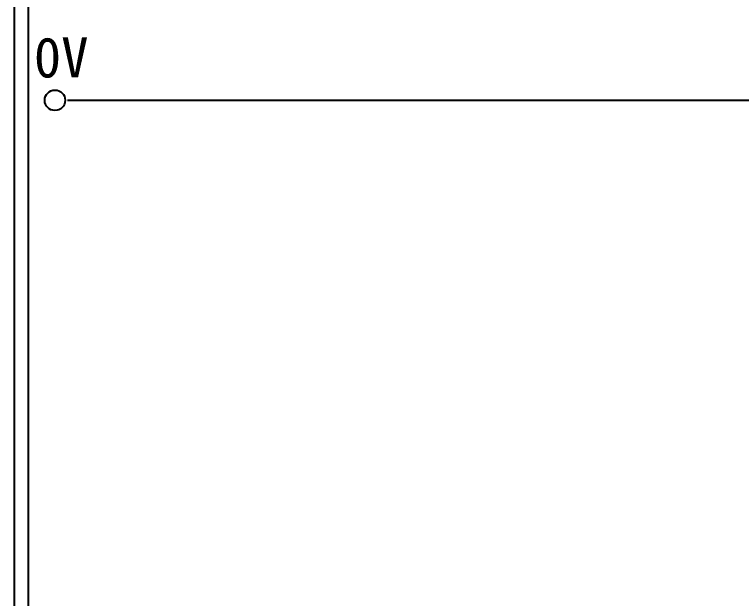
# Model space of a CAD drawing. Extents: x 926 to 1213, y 3 to 207.
# Drawn here: x 925.7 to 990.9, y 55.3 to 107.6 of the extents above; entities that cross this region are included whole.
import ezdxf

# ---------------------------------------------------------------- set-up
doc = ezdxf.new("R2010")
doc.units = 0
doc.layers.add('圖框層', color=7, linetype='CONTINUOUS')
doc.layers.add('標尺寸層', color=3, linetype='CONTINUOUS')
doc.styles.add('STSL', font='KAIU.TTF')

msp = doc.modelspace()

# ---------------------------------------------------------------- linework, layer by layer
at = {"layer": '圖框層', "color": 7}
for p, q in [((925.742, 3), (925.742, 206.969)), ((926.992, 4.25), (926.992, 205.719))]:
    msp.add_line(p, q, dxfattribs=at)
at = {"layer": '標尺寸層', "color": 7}
msp.add_line((930.49, 99.958), (1208.361, 99.958), dxfattribs=at)
msp.add_circle((929.363, 99.958), 0.92, dxfattribs=at)

# ---------------------------------------------------------------- texts
at = {"layer": '圖框層', "color": 4, "style": 'STSL'}
msp.add_text('0V', height=3.6, dxfattribs=at).set_placement((927.474, 102))

doc.saveas('drawing.dxf')
